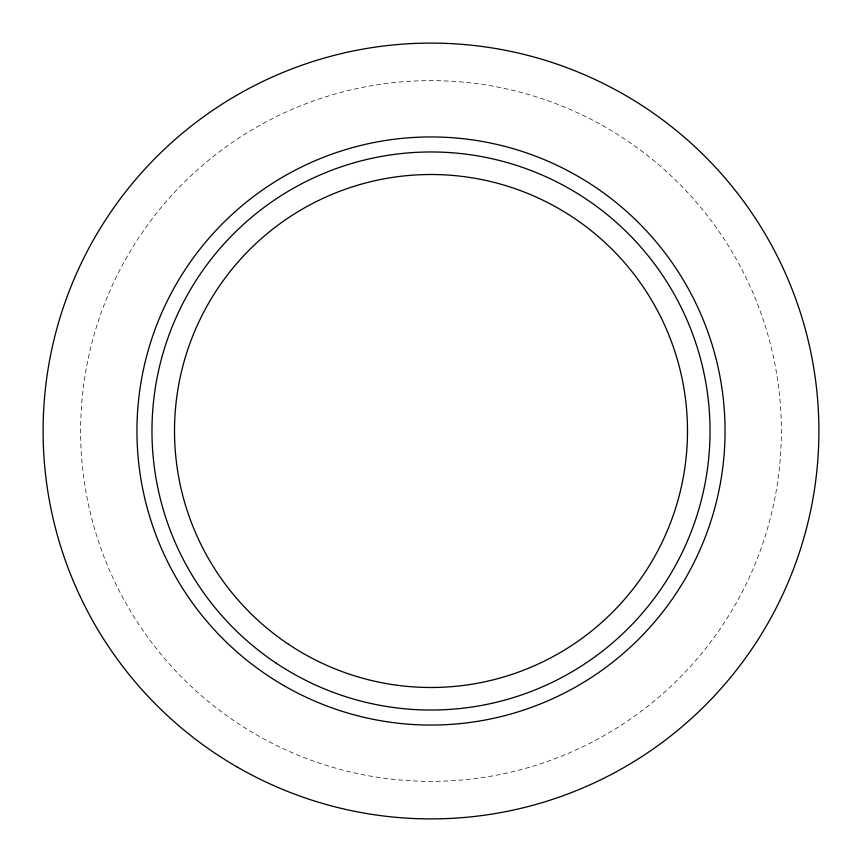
<?xml version="1.0" encoding="UTF-8"?>
<svg xmlns="http://www.w3.org/2000/svg" width="862" height="862" viewBox="0 0 862 862"><rect width="100%" height="100%" fill="white"/><g stroke="black" fill="none" stroke-linecap="round" stroke-linejoin="round"><path stroke-width="0.65" stroke-dasharray="4.31 3.23" d="M255.82 734.424A350.36 350.36 0 0 0 781.36 431A350.36 350.36 0 0 0 255.82 127.576A350.36 350.36 0 0 0 255.82 734.424"/><path stroke-width="1.29" d="M237.05 766.932A387.9 387.9 0 0 0 818.9 431A387.9 387.9 0 0 0 237.05 95.068A387.9 387.9 0 0 0 237.05 766.932M283.975 685.656A294.05 294.05 0 0 0 725.05 431A294.05 294.05 0 0 0 283.975 176.344A294.05 294.05 0 0 0 283.975 685.656M275.98 663.007A279.029 279.029 0 0 0 709.437 449.253A279.029 279.029 0 0 0 307.583 180.751A279.029 279.029 0 0 0 275.98 663.007M288.501 644.27A256.499 256.499 0 0 0 686.949 447.777A256.499 256.499 0 0 0 317.561 200.954A256.499 256.499 0 0 0 288.501 644.27"/></g></svg>
